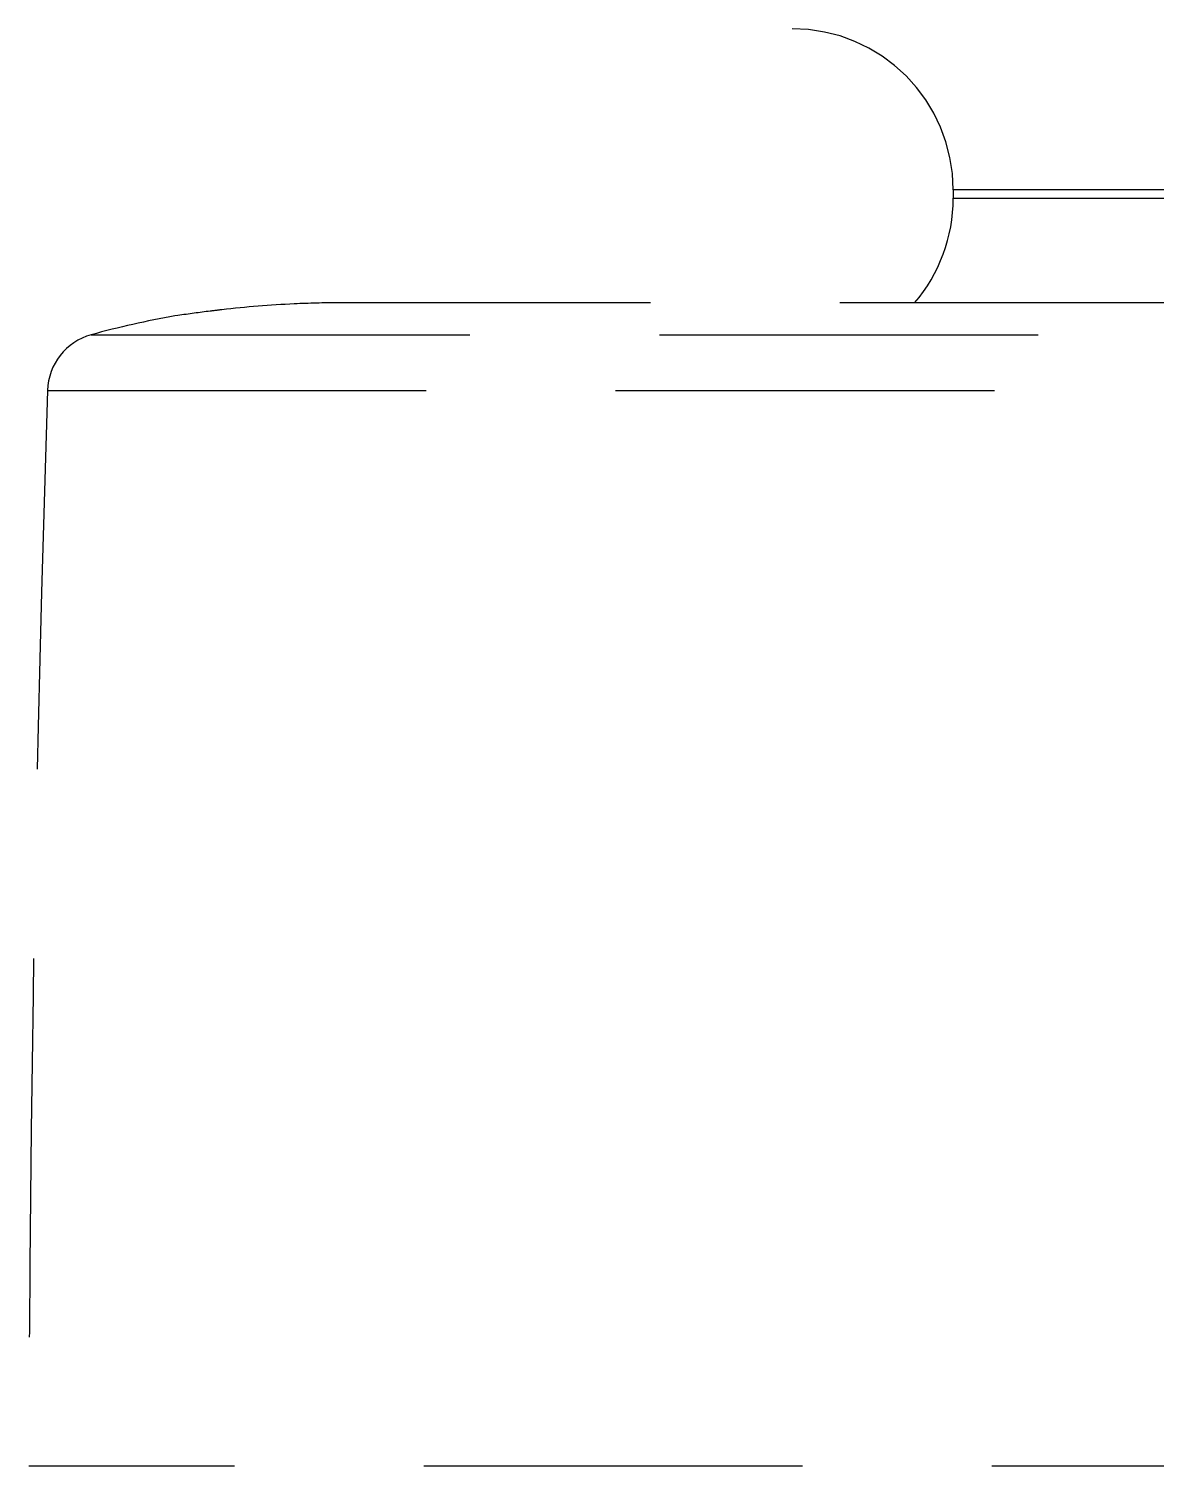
# Model space of a CAD drawing. Header units: millimetres. Extents: x 687 to 1107, y -116 to 478.
# Drawn here: x 940.167 to 943.948, y 332.505 to 337.323 of the extents above; entities that cross this region are included whole.
import ezdxf

# ---------------------------------------------------------------- set-up
doc = ezdxf.new("R2010")
doc.units = ezdxf.units.MM
doc.header["$LTSCALE"] = 0.1
doc.linetypes.add('HIDDENX2', pattern=[19.05, 12.7, -6.35])
doc.layers.add('HIDDEN', color=8, linetype='HIDDENX2')

msp = doc.modelspace()

# ---------------------------------------------------------------- linework, layer by layer
at = {"layer": 'HIDDEN'}
for p, q in [((946.0672, 336.7834), (943.2671, 336.7834)), ((943.2671, 336.7834), (943.2671, 336.7552)), ((943.2671, 336.7552), (946.0672, 336.7552)), ((944.1567, 336.4047), (941.2053, 336.4047)), ((940.6673, 336.362), (940.6573, 336.3605)), ((940.3767, 336.2975), (948.9576, 336.2975)), ((940.23, 336.1111), (944.6671, 336.1111)), ((944.6671, 332.5046), (940.167, 332.5046))]:
    msp.add_line(p, q, dxfattribs=at)
for centre, radius, start, end in [((942.7271, 336.7834), 0.54, 0, 90), ((942.7271, 336.7552), 0.54, 319.4531, 0), ((941.2058, 333.2931), 3.1115, 90.0075, 92.7329), ((941.1685, 333.4272), 2.9775, 99.8849, 105.4216), ((941.3031, 332.1144), 4.2949, 97.051, 98.5131), ((941.2701, 332.3751), 4.0321, 96.4808, 97.0409), ((941.2299, 332.7709), 3.6343, 92.7195, 96.5551), ((940.4299, 336.1047), 0.2, 105.4216, 178.1417), ((1060.653, 332.2046), 120.4863, 178.141952, 179.857335)]:
    msp.add_arc(centre, radius, start, end, dxfattribs=at)

doc.saveas('drawing.dxf')
